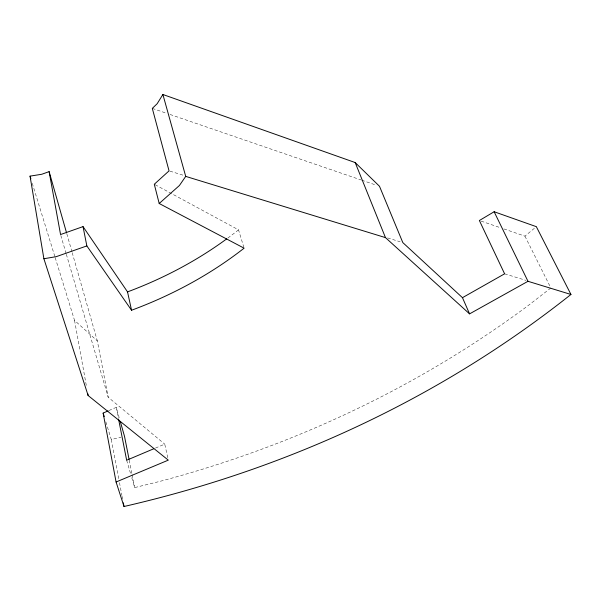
<?xml version="1.0" encoding="UTF-8"?>
<svg xmlns="http://www.w3.org/2000/svg" width="601" height="601" viewBox="0 0 601 601"><rect width="100%" height="100%" fill="white"/><g stroke="black" fill="none" stroke-linecap="round" stroke-linejoin="round"><path stroke-width="0.45" stroke-dasharray="3 2.25" d="M503.901 228.928L524.928 236.14L536.325 226.667M550.832 287.999L527.843 305.826A1527.757 1252.544 46.5 0 1 160.182 481.303L134.669 487.599L131.056 475.241M108.879 410.573L116.256 407.343L119.757 419.633M155.441 448.068L164.749 444.131L167.904 458.368M105.851 421.902L111.298 439.549L120.981 437.167M169.94 171.15L184.274 175.545M387.585 237.921L400.123 241.767M504.607 273.816L525.943 280.359M152.308 108.39L166.507 113.258M170.06 114.475L360.855 179.887M361.742 180.195L375.941 185.063M481.131 221.123L500.4 227.726M155.118 184.702L238.514 229.837L244.104 248.175M66.343 254.328L108.21 397.261L164.749 444.131M55.202 257.671L74.547 320.393L97.354 340.985L108.21 397.261M524.928 236.14L550.411 287.158M32.259 183.305L54.924 256.777M60.814 235.449L66.08 253.427M126.661 460.238L130.793 474.362M66.824 233.781L71.955 251.804M72.21 252.698L97.354 340.985M129.23 460.118L131.95 473.858M132.13 474.775L134.669 487.599M116.256 407.343L118.412 418.288M111.298 439.549L118.78 478.982M119.479 482.656L121.92 495.494M122.093 496.411L122.612 499.161M74.547 320.393L86.634 387.277M238.514 229.837A392.716 308.967 0.2 0 1 227.403 238.364"/><path stroke-width="0.9" d="M162.894 94.5L157.154 103.725L152.308 108.39L169.046 170.872L154.292 184.252L159.197 203.506L244.104 248.175A399.207 308.283 -0.7 0 1 131.551 310.244L86.852 245.914L83.028 226.615L60.551 234.548L49.117 171.631L41.792 174.26L30.05 176.131L43.888 258.738L88.122 395.518L168.295 460.148L116.083 482.002L124.009 506.5A1576.986 1290.272 45.5 0 0 570.95 294.467L536.325 226.667L494.135 211.74L479.38 220.522L504.607 273.816L462.469 297.683L402.813 242.586L379.494 186.28L355.176 162.555L162.894 94.5L185.717 176.386L179.429 185.491L159.197 203.506M185.717 176.386L385.474 237.613L469.569 313.872L527.986 281.298L570.95 294.467M116.083 482.002L103.132 413.082L108.052 410.926M153.743 448.782L126.661 460.238L118.585 419.197M86.852 245.914L56.306 256.642L43.888 258.738M83.028 226.615L127.532 291.891L131.551 310.244M494.135 211.74L527.986 281.298M462.469 297.683L469.569 313.872M355.176 162.555L385.474 237.613M30.05 176.131L30.876 178.82M103.132 413.082L104.221 416.613M49.117 171.631L66.568 232.88M120.26 421.384L124.505 436.311L129.042 459.202M123.31 502.834L124.009 506.5M87.791 393.685L88.122 395.518M226.697 238.882A392.716 308.967 0.2 0 1 127.532 291.891"/></g></svg>
